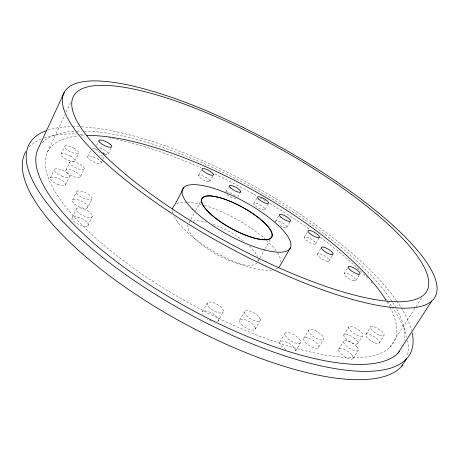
<?xml version="1.0" encoding="UTF-8"?>
<svg xmlns="http://www.w3.org/2000/svg" width="460" height="460" viewBox="0 0 460 460"><rect width="100%" height="100%" fill="white"/><g stroke="black" fill="none" stroke-linecap="round" stroke-linejoin="round"><path stroke-width="0.34" stroke-dasharray="2.3 1.72" d="M217.574 321.724A9.246 3.737 29.6 0 0 218.339 321.04L223.6 311.144A9.28 3.651 29.6 0 0 216.183 303.83A9.28 3.651 29.6 0 0 207.31 302.87L202.055 312.794A9.246 3.737 29.6 0 0 202.365 314.019M218.339 321.04L218.546 320.045A9.246 3.737 29.6 0 0 211.192 312.697A9.246 3.737 29.6 0 0 202.308 311.817M207.31 302.87L207.069 303.824A9.28 3.651 29.6 0 0 214.498 311.213A9.28 3.651 29.6 0 0 223.405 312.116M47.529 151.921L64.958 114.574M66.159 111.998L70.668 102.338M60.944 154.249L64.624 146.447M50.404 177.911L54.355 169.55M65.901 170.229L69.73 162.19A7.992 2.582 25.3 0 1 77.901 163.145L79.729 164.088A7.992 2.582 25.3 0 1 84.232 168.912L80.373 176.887A7.969 2.645 25.2 0 1 74.123 176.847L72.203 176.065A7.969 2.645 25.2 0 1 65.889 170.246A7.969 2.645 25.2 0 1 74.077 171.103L75.906 172.04A7.969 2.645 25.2 0 1 80.368 176.905M74.922 160.724L78.631 152.973M65.561 184.834L69.54 176.525M87.779 156.411L91.408 148.896M96.519 145.44L98.865 140.593M72.548 199.973L76.67 191.469M72.197 217.396L76.498 208.587M100.959 163.116L102.482 159.994M102.787 159.373L104.615 155.63M108.244 153.91L111.487 147.286M87.636 207.684A8.498 3.042 25.3 0 0 77.924 199.795A8.498 3.042 25.3 0 0 74.669 204.067A8.498 3.042 25.3 0 0 87.636 207.684L91.804 199.226A8.527 2.973 25.5 0 0 82.029 191.36A8.527 2.973 25.5 0 0 78.827 195.517A8.527 2.973 25.5 0 0 91.804 199.226M87.946 225.423A8.861 3.318 25.4 0 0 77.803 217.074A8.861 3.318 25.4 0 0 74.411 221.812A8.861 3.318 25.4 0 0 87.946 225.423L92.293 216.654A8.889 3.243 25.5 0 0 82.087 208.328A8.889 3.243 25.5 0 0 78.752 212.945A8.889 3.243 25.5 0 0 92.293 216.654M198.645 175.271L201.796 169.309M209.783 181.602L213.279 175.059M190.624 219.978L188.968 223.071A39.52 13.07 28.9 0 1 190.457 221.967M190.958 219.357L195.253 211.318M195.586 210.697L200.543 201.417M225.986 191.797L228.252 187.623M237.762 197.162L240.695 191.808M253.788 203.602L257.042 197.742M265.046 209.461L268.324 203.625M275.551 221.369L279.249 214.849M258.192 260.975L259.584 258.526M259.934 257.916L264.81 249.355M265.155 248.745L270.382 239.574M286.77 227.746L290.502 221.237M239.608 320.154L244.599 311.483M304.313 237.245L307.746 231.357M255.219 329.124L260.274 320.476M315.617 243.76L319.424 237.291M317.446 254.087L321.373 247.451M279.847 342.079L284.981 333.488M329.136 260.757L333.092 254.133M295.481 351.06L300.673 342.499M303.847 338.186L308.855 329.929M344.097 273.596L348.157 266.909M355.982 280.358L360.077 273.688M318.527 347.582A8.717 3.226 32.1 0 0 309.074 338.261A8.717 3.226 32.1 0 0 305.917 342.878A8.717 3.226 32.1 0 0 318.527 347.582L323.604 339.33A8.746 3.151 32 0 0 314.059 330.056A8.746 3.151 32 0 0 310.977 334.564A8.746 3.151 32 0 0 323.604 339.33M343.815 335.058L349.019 326.686M338.594 349.37L343.62 341.308M357.592 343.792L362.474 336.036M365.999 334.127L370.725 326.629M353.286 358.167L358.369 350.123M379.063 343.183L383.858 335.679M389.741 347.501L415.639 307.274M416.024 306.676L421.82 297.666M29.377 146.866A216.746 73.433 28.9 0 1 41.515 138.874M44.453 137.776A216.746 73.433 28.9 0 1 77.194 134.004M79.988 134.124A216.746 73.433 28.9 0 1 84.272 134.4M108.468 137.695A216.746 73.433 28.9 0 1 200.98 167.825M214.739 174.093A216.746 73.433 28.9 0 1 257.399 196.219M259.877 197.627A216.746 73.433 28.9 0 1 266.685 201.589M269.779 203.423A216.746 73.433 28.9 0 1 309.407 229.247M320.424 237.279A216.746 73.433 28.9 0 1 367.563 278.001M371.157 281.733A216.746 73.433 28.9 0 1 372.163 282.802M386.25 299.201A216.746 73.433 28.9 0 1 387.193 300.426M387.665 301.041A216.746 73.433 28.9 0 1 391.702 306.584M392.127 307.199A216.746 73.433 28.9 0 1 406.922 337.214M407.663 340.613A216.746 73.433 28.9 0 1 407.261 356.241M236.124 198.869A6.469 1.829 28.6 0 1 230.903 197.202A6.469 1.829 28.6 0 1 226.17 193.7M225.992 192.033A6.469 1.829 28.6 0 1 235.756 196.19M104.995 154.33A7.13 2.133 25.9 0 0 106.783 151.57L105.553 150.621A7.13 2.133 25.9 0 0 98.164 147.384M100.602 152.697A7.13 2.133 25.9 0 1 98.003 151.167L96.767 150.207A7.13 2.133 25.9 0 1 95.346 147.861M275.695 221.99A6.503 1.846 29.7 0 1 280.772 222.013A6.503 1.846 29.7 0 1 286.983 227.395A6.503 1.846 29.7 0 1 280.128 225.831M211.594 321.183A9.246 3.737 29.6 0 1 207.31 319.01M285.97 349.68A9.045 3.502 31.8 0 1 281.267 345.782L280.272 344.362A9.045 3.502 31.8 0 1 283.826 341.188A9.045 3.502 31.8 0 1 293.974 347.352L294.986 348.76A9.045 3.502 31.8 0 1 294.929 351.796M257.18 262.671A39.52 13.07 28.9 0 1 217.057 254.765A39.52 13.07 28.9 0 1 187.945 224.848M193.056 221.105A39.52 13.07 28.9 0 1 206.304 222.226M213.17 224.325A39.52 13.07 28.9 0 1 244.151 241.477M249.389 246.008A39.52 13.07 28.9 0 1 257.456 256.755M258.06 259.285A39.52 13.07 28.9 0 1 257.916 261.136M48.012 130.088A217.413 71.668 28.9 0 1 71.938 126.638M72.582 126.626A217.413 71.668 28.9 0 1 78.562 126.695M81.316 126.81A217.413 71.668 28.9 0 1 396.405 300.46M396.83 301.07A217.413 71.668 28.9 0 1 400.855 307.113M401.229 307.711A217.413 71.668 28.9 0 1 411.614 330.464M42.147 142.876A207.397 68.218 28.9 0 1 76.343 131.175M77.13 131.14A207.397 68.218 28.9 0 1 81.644 131.077M84.306 131.112A207.397 68.218 28.9 0 1 392.242 301.812M392.633 302.416A207.397 68.218 28.9 0 1 396.215 308.378M396.543 308.965A207.397 68.218 28.9 0 1 404.432 340.739M84.232 168.912A7.992 2.582 25.3 0 1 78.004 168.785L76.078 167.992A7.992 2.582 25.3 0 1 69.724 162.213M103.04 156.089A7.429 2.248 25.8 0 1 98.94 155.123M93.029 148.459A7.429 2.248 25.8 0 1 97.692 149.672M390.074 307.268A197.61 64.86 28.9 0 1 190.808 304.02A197.61 64.86 28.9 0 1 78.096 135.959M81.173 135.7A197.61 64.86 28.9 0 1 84.79 135.527M387.113 301.961A197.61 64.86 28.9 0 1 389.769 306.688M277.558 268.214A60.956 19.63 28.9 0 1 275.08 269.341M271.733 270.066A60.956 19.63 28.9 0 1 217.436 253.483A60.956 19.63 28.9 0 1 174.15 216.361M172.856 212.83A60.956 19.63 28.9 0 1 172.511 210.312M176.755 203.653A60.956 19.63 28.9 0 1 186.432 202.089M187.208 202.112A60.956 19.63 28.9 0 1 201.463 204.533M204.66 205.436A60.956 19.63 28.9 0 1 265.834 239.66M266.351 240.131A60.956 19.63 28.9 0 1 277.121 252.235M277.449 252.741A60.956 19.63 28.9 0 1 280.916 262.016M315.221 244.082L314.467 244.162A6.526 1.846 30.3 0 1 307.038 240.798A6.526 1.846 30.3 0 1 304.727 236.934L305.492 236.865A6.526 1.846 30.3 0 1 312.875 240.223A6.526 1.846 30.3 0 1 315.221 244.082M328.037 261.263L326.974 261.13A6.739 1.955 30.7 0 1 319.205 256.893A6.739 1.955 30.7 0 1 318.579 253.604L319.642 253.753A6.739 1.955 30.7 0 1 327.365 257.974A6.739 1.955 30.7 0 1 328.037 261.263M353.947 280.847L352.642 280.479A6.871 2.007 31.3 0 1 345.052 275.563A6.871 2.007 31.3 0 1 346.173 273.142L347.467 273.516A6.871 2.007 31.3 0 1 355.022 278.415A6.871 2.007 31.3 0 1 353.947 280.847M58.897 184.862L56.885 184.052A8.332 2.875 24.8 0 1 50.318 178.308A8.332 2.875 24.8 0 1 57.109 177.945L59.093 178.75A8.332 2.875 24.8 0 1 65.63 184.477A8.332 2.875 24.8 0 1 58.897 184.862M62.899 176.473L60.881 175.657A8.355 2.806 24.9 0 1 54.268 169.941A8.355 2.806 24.9 0 1 61.042 169.665L63.032 170.476A8.355 2.806 24.9 0 1 69.609 176.174A8.355 2.806 24.9 0 1 62.899 176.473M373.986 342.476L372.186 341.556A7.987 2.633 32.8 0 1 365.763 334.414A7.987 2.633 32.8 0 1 374.589 336.887L376.199 338.106A7.987 2.633 32.8 0 1 379.27 342.924A7.987 2.633 32.8 0 1 373.986 342.476M378.787 334.926L376.987 334A8.01 2.57 32.7 0 1 370.495 326.91A8.01 2.57 32.7 0 1 379.316 329.435L380.937 330.654A8.01 2.57 32.7 0 1 384.054 335.421A8.01 2.57 32.7 0 1 378.787 334.926M74.319 148.43L72.553 147.516A7.728 2.398 25.2 0 0 64.797 146.199A7.728 2.398 25.2 0 0 68.919 151.024L70.713 151.949A7.728 2.398 25.2 0 0 78.447 153.249A7.728 2.398 25.2 0 0 74.319 148.43M70.644 156.147L68.879 155.238A7.705 2.455 25.1 0 0 61.117 153.996A7.705 2.455 25.1 0 0 65.199 158.855L66.993 159.781A7.705 2.455 25.1 0 0 74.733 161.011A7.705 2.455 25.1 0 0 70.644 156.147M98.894 159.839L97.457 158.855A7.406 2.3 25.7 0 0 88.832 155.974A7.406 2.3 25.7 0 0 89.792 159.695L91.241 160.695A7.406 2.3 25.7 0 0 99.895 163.582A7.406 2.3 25.7 0 0 98.894 159.839M359.668 330.843L358.012 329.584A8.245 2.754 32.5 0 0 349.364 326.508A8.245 2.754 32.5 0 0 351.739 331.861L353.412 333.143A8.245 2.754 32.5 0 0 362.1 336.243A8.245 2.754 32.5 0 0 359.668 330.843M354.838 338.543L353.194 337.278A8.217 2.823 32.6 0 0 344.551 334.247A8.217 2.823 32.6 0 0 346.869 339.664L348.53 340.952A8.217 2.823 32.6 0 0 357.213 344.005A8.217 2.823 32.6 0 0 354.838 338.543M356.828 346.725L355.448 345.351A8.625 3.007 32.8 0 0 345.707 340.446A8.625 3.007 32.8 0 0 345.08 344.684L346.46 346.075A8.625 3.007 32.8 0 0 356.276 351.037A8.625 3.007 32.8 0 0 356.828 346.725M351.785 354.735L350.416 353.349A8.596 3.082 32.9 0 0 340.705 348.467A8.596 3.082 32.9 0 0 340.02 352.785L341.389 354.188A8.596 3.082 32.9 0 0 351.17 359.128A8.596 3.082 32.9 0 0 351.785 354.735M300.15 340.228L299.126 338.83A9.079 3.421 31.7 0 0 288.938 332.655A9.079 3.421 31.7 0 0 285.43 335.737L286.436 337.145A9.079 3.421 31.7 0 0 296.706 343.396A9.079 3.421 31.7 0 0 300.15 340.228M260.377 319.51L259.94 318.308A9.039 3.444 30.5 0 0 250.821 311.42A9.039 3.444 30.5 0 0 244.455 312.432L244.858 313.628A9.039 3.444 30.5 0 0 254.035 320.603A9.039 3.444 30.5 0 0 260.377 319.51M209.944 181.154L209.72 180.527A6.434 1.805 28 0 0 203.366 176.042A6.434 1.805 28 0 0 198.461 175.708L198.674 176.335A6.434 1.805 28 0 0 205.045 180.849A6.434 1.805 28 0 0 209.944 181.154M255.334 328.141L254.915 326.922A9.01 3.525 30.6 0 0 245.847 320.016A9.01 3.525 30.6 0 0 239.453 321.12L239.838 322.334A9.01 3.525 30.6 0 0 248.958 329.325A9.01 3.525 30.6 0 0 255.334 328.141M255.26 205.815A6.377 1.777 29.2 0 0 264.787 209.852A6.377 1.777 29.2 0 0 258.198 203.97A6.377 1.777 29.2 0 0 255.26 205.815"/><path stroke-width="0.69" d="M64.319 92.207L38.605 147.792A207.397 68.218 28.9 0 0 182.011 304.485A207.397 68.218 28.9 0 0 399.429 351.578M184.052 187.191L174.668 205.051A60.956 19.63 28.9 0 0 172.586 209.047M290.427 247.744L280.261 265.288A60.956 19.63 28.9 0 1 278.15 267.812M397.957 353.188L431.865 300.909A211.749 56.436 28.9 0 0 196.644 106.731A211.749 56.436 28.9 0 0 120.606 175.956A211.749 56.436 28.9 0 0 431.865 300.909M401.356 366.66L406.364 359.001M402.776 365.022A216.746 73.433 28.9 0 1 174.035 317.866A216.746 73.433 28.9 0 1 25.748 151.748M412.258 333.224A217.413 71.668 28.9 0 1 184.425 311.426A217.413 71.668 28.9 0 1 46.241 130.697M102.942 152.72A7.429 2.248 25.8 0 1 104.426 154.273M86.71 135.481A197.61 64.86 28.9 0 1 386.015 300.161M319.033 237.601L318.28 237.676A6.543 1.8 30.2 0 1 310.845 234.284A6.543 1.8 30.2 0 1 308.493 230.466L309.258 230.402A6.543 1.8 30.2 0 1 316.647 233.789A6.543 1.8 30.2 0 1 319.033 237.601M332.011 254.621L330.947 254.472A6.756 1.909 30.6 0 1 323.161 250.228A6.756 1.909 30.6 0 1 322.489 246.991L323.553 247.146A6.756 1.909 30.6 0 1 331.298 251.378A6.756 1.909 30.6 0 1 332.011 254.621M358.053 274.148L356.747 273.769A6.888 1.955 31.3 0 1 349.128 268.858A6.888 1.955 31.3 0 1 350.215 266.489L351.509 266.875A6.888 1.955 31.3 0 1 359.087 271.768A6.888 1.955 31.3 0 1 358.053 274.148M110.302 144.365L109.066 143.422A7.147 2.081 26 0 0 100.573 140.012A7.147 2.081 26 0 0 100.303 142.91L101.551 143.871A7.147 2.081 26 0 0 110.078 147.298A7.147 2.081 26 0 0 110.302 144.365M213.434 174.622L213.204 174.001A6.452 1.759 28.1 0 0 206.822 169.527A6.452 1.759 28.1 0 0 201.934 169.142L202.153 169.757A6.452 1.759 28.1 0 0 208.552 174.265A6.452 1.759 28.1 0 0 213.434 174.622M230.598 188.002A6.486 1.782 28.6 0 0 240.39 192.177A6.486 1.782 28.6 0 0 233.875 186.329A6.486 1.782 28.6 0 0 230.598 188.002M258.859 199.347A6.394 1.736 29.2 0 0 268.398 203.418A6.394 1.736 29.2 0 0 261.769 197.57A6.394 1.736 29.2 0 0 258.859 199.347M280.87 217.16A6.52 1.8 29.7 0 0 290.502 221.237A6.52 1.8 29.7 0 0 283.578 215.142A6.52 1.8 29.7 0 0 280.87 217.16M125.988 174.673A201.739 53.647 28.9 0 0 423.367 295.268A201.739 53.647 28.9 0 0 201.394 110.693A201.739 53.647 28.9 0 0 125.988 174.673M192.792 209.467A61.381 18.469 28.9 0 0 286.511 251.108A61.381 18.469 28.9 0 0 230.253 194.683A61.381 18.469 28.9 0 0 192.792 209.467M214.389 217.223A39.755 11.948 28.9 0 0 271.642 237.049A39.755 11.948 28.9 0 0 224.514 199.174A39.755 11.948 28.9 0 0 214.389 217.223M214.308 217.229A39.911 11.994 28.9 0 0 271.779 237.13A39.911 11.994 28.9 0 0 224.463 199.105A39.911 11.994 28.9 0 0 214.308 217.229"/></g></svg>
